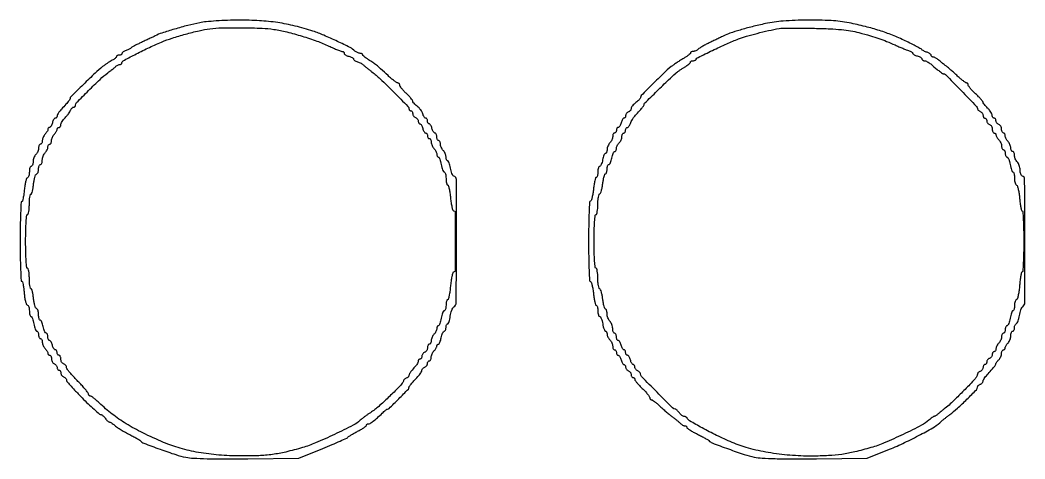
# Model space of a CAD drawing. Extents: x 8 to 208, y 14 to 271.
# Drawn here: x 8.04 to 53.94, y 17.35 to 37.39 of the extents above; entities that cross this region are included whole.
import ezdxf

# ---------------------------------------------------------------- set-up
doc = ezdxf.new("R2010")
doc.units = 0
doc.header["$MEASUREMENT"] = 0

msp = doc.modelspace()

# ---------------------------------------------------------------- linework, layer by layer
for points in [[(16.2432, 37.267405, 0.013573), (15.703588, 37.144246, 0.008758), (15.085442, 36.973799, 0.007805), (14.518562, 36.797089, 0.039358), (14.2128, 36.669088, -0.006372), (14.103263, 36.614491, -0.002041), (13.939172, 36.536121, -0.002036), (13.755759, 36.450352, -0.002275), (13.5783, 36.369225, 0.007059), (13.413188, 36.291824, 0.009696), (13.267131, 36.217288, 0.006803), (13.147711, 36.151293, 0.105697), (13.113, 36.120286, -0.096865), (13.084773, 36.09417, -0.021628), (13.02721, 36.061958, -0.021671), (12.956323, 36.029994, -0.019446), (12.88035, 36.003001, 0.035417), (12.807487, 35.974463, 0.04609), (12.745915, 35.937871, 0.053676), (12.703121, 35.899141, 0.184026), (12.69, 35.864699, -0.15811), (12.68024, 35.834606, -0.097128), (12.652723, 35.808977, -0.079016), (12.611628, 35.791672, -0.060283), (12.5631, 35.7858, 0.054008), (12.514553, 35.780541, 0.073734), (12.473477, 35.764938, 0.093425), (12.445908, 35.741879, 0.173704), (12.4362, 35.71478, -0.178675), (12.42391, 35.681486, -0.039904), (12.380285, 35.638001, -0.03662), (12.318725, 35.593039, -0.028326), (12.24585, 35.553135, 0.024552), (12.155618, 35.504608, 0.010312), (12.039025, 35.430997, 0.010174), (11.917352, 35.347018, 0.013037), (11.809066, 35.264605, 0.019842), (11.463744, 34.963992, 0.005043), (10.928287, 34.448857, 0.001162), (10.353841, 33.882317, 0.20011), (10.3212, 33.804025, -0.14469), (10.311653, 33.771727, -0.014344), (10.265285, 33.70445, -0.017136), (10.203753, 33.626209, -0.012787), (10.13085, 33.544128, 0.005672), (9.925934, 33.319923, 0.023791), (9.810933, 33.178164, 0.040004), (9.748085, 33.076576, 0.119072), (9.729, 32.997571, -0.09302), (9.722684, 32.963913, -0.096326), (9.704622, 32.9353, -0.099227), (9.677676, 32.91615, -0.105402), (9.646012, 32.9094, 0.196992), (9.610432, 32.894816, 0.05533), (9.571808, 32.847272, 0.046776), (9.536353, 32.778869, 0.034719), (9.50994, 32.6979, -0.031538), (9.484092, 32.616917, -0.043524), (9.450293, 32.548528, -0.050787), (9.414062, 32.500619, -0.208396), (9.381429, 32.4864, 0.119417), (9.352659, 32.479429, 0.100672), (9.328157, 32.459774, 0.092138), (9.311703, 32.430377, 0.081813), (9.306, 32.395757, -0.098387), (9.297348, 32.352213, -0.03396), (9.268723, 32.294464, -0.032192), (9.227663, 32.233462, -0.032161), (9.1791, 32.178214, 0.054664), (9.130516, 32.117664, 0.038656), (9.089477, 32.040664, 0.039128), (9.061432, 31.959893, 0.064082), (9.0522, 31.888157, -0.049879), (9.045956, 31.825723, -0.069864), (9.027349, 31.772927, -0.090018), (8.999898, 31.737403, -0.185417), (8.9676, 31.725, 0.196601), (8.935282, 31.711782, 0.086348), (8.907851, 31.673522, 0.06626), (8.889226, 31.616831, 0.04631), (8.883, 31.549757, -0.06043), (8.873735, 31.473377, -0.03907), (8.845723, 31.388715, -0.038951), (8.804693, 31.309028, -0.058077), (8.7561, 31.247614, 0.066186), (8.707477, 31.184079, 0.039096), (8.666477, 31.097638, 0.038434), (8.638519, 31.003228, 0.052818), (8.6292, 30.915257, -0.039287), (8.623009, 30.836584, -0.058452), (8.604349, 30.770153, -0.076865), (8.576982, 30.724913, -0.22187), (8.5446, 30.7098, 0.250638), (8.512111, 30.692422, 0.064635), (8.484851, 30.637317, 0.050076), (8.46616, 30.557571, 0.032551), (8.46, 30.46305, -0.034502), (8.453321, 30.366369, -0.044796), (8.4333, 30.279883, -0.051756), (8.404086, 30.214541, -0.18331), (8.369105, 30.186002, 0.235906), (8.331065, 30.147985, 0.019598), (8.290883, 30.0099, 0.022877), (8.255354, 29.833033, 0.015518), (8.230455, 29.629052, -0.012875), (8.206894, 29.427164, -0.020801), (8.175328, 29.257104, -0.016001), (8.1407, 29.12541, -0.331854), (8.10985, 29.1024, 0.400717), (8.080257, 29.074146, 0.001567), (8.0584, 28.568098, 0.006254), (8.042236, 27.980948, 0.003754), (8.037, 27.2835, 0.003835), (8.04235, 26.586052, 0.00639), (8.058864, 25.998902, 0.001636), (8.081206, 25.493425, 0.400386), (8.111432, 25.4646, -0.334637), (8.142484, 25.441197, -0.016975), (8.175131, 25.310707, -0.021487), (8.203864, 25.141539, -0.013267), (8.223759, 24.940708, 0.016643), (8.245564, 24.734776, 0.025639), (8.279393, 24.558911, 0.024143), (8.319451, 24.424472, 0.231819), (8.360827, 24.383758, -0.173583), (8.398939, 24.353842, -0.055292), (8.430868, 24.287928, -0.047569), (8.452697, 24.200823, -0.037639), (8.46, 24.10395, 0.028309), (8.465357, 24.009408, 0.044371), (8.481675, 23.929683, 0.055342), (8.505361, 23.873838, 0.271135), (8.533787, 23.8572, -0.277998), (8.5656, 23.838031, -0.031218), (8.601795, 23.757795, -0.030734), (8.635602, 23.648472, -0.019977), (8.661687, 23.5188, 0.022653), (8.688491, 23.389145, 0.034344), (8.724462, 23.279805, 0.037096), (8.763693, 23.20075, 0.264949), (8.7994, 23.1804, -0.192951), (8.831329, 23.167602, -0.087586), (8.858442, 23.130698, -0.067426), (8.876842, 23.075957, -0.047439), (8.883, 23.0112, 0.048028), (8.889234, 22.946446, 0.068025), (8.907851, 22.891703, 0.088204), (8.935293, 22.854815, 0.191087), (8.9676, 22.842, -0.185417), (8.999898, 22.829597, -0.090018), (9.027349, 22.794073, -0.069864), (9.045956, 22.741277, -0.049879), (9.0522, 22.678843, 0.064082), (9.061432, 22.607107, 0.039128), (9.089477, 22.526336, 0.038656), (9.130516, 22.449336, 0.054664), (9.1791, 22.388786, -0.032161), (9.227663, 22.333538, -0.032192), (9.268723, 22.272536, -0.03396), (9.297348, 22.214787, -0.098387), (9.306, 22.171243, 0.09221), (9.312436, 22.13664, 0.096076), (9.330851, 22.107226, 0.099376), (9.358322, 22.087542, 0.106313), (9.3906, 22.0806, -0.193529), (9.422912, 22.067607, -0.087393), (9.450349, 22.030118, -0.067241), (9.468969, 21.974519, -0.047258), (9.4752, 21.908745, 0.068006), (9.484675, 21.839406, 0.06271), (9.512477, 21.773068, 0.06668), (9.55357, 21.719601, 0.104363), (9.6021, 21.688194, -0.074185), (9.650612, 21.66077, -0.064359), (9.691723, 21.619184, -0.06686), (9.719533, 21.57034, -0.096313), (9.729, 21.521649, 0.070083), (9.735344, 21.476609, 0.085896), (9.753851, 21.438418, 0.100138), (9.781339, 21.412884, 0.138107), (9.8136, 21.4038, -0.151099), (9.845864, 21.393822, -0.09843), (9.873349, 21.365743, -0.081424), (9.891888, 21.323779, -0.063461), (9.8982, 21.274245, 0.088478), (9.907682, 21.221078, 0.06652), (9.935477, 21.168442, 0.065663), (9.976589, 21.124295, 0.081035), (10.0251, 21.095994, -0.052458), (10.073636, 21.071264, -0.056255), (10.114723, 21.037461, -0.063173), (10.142726, 21.000146, -0.130128), (10.152, 20.965114, 0.167915), (10.17707, 20.892569, 0.012588), (10.311982, 20.729313, 0.011758), (10.523968, 20.496829, 0.003169), (10.8711, 20.138241, 0.008485), (11.14655, 19.866661, 0.009523), (11.420839, 19.615047, 0.004317), (11.671264, 19.397774, 0.178355), (11.737422, 19.3734, -0.150502), (11.771869, 19.362791, -0.031751), (11.822136, 19.323698, -0.030589), (11.876832, 19.268974, -0.024872), (11.9286, 19.2042, 0.024955), (11.980385, 19.139426, 0.030659), (12.035133, 19.084703, 0.031847), (12.085469, 19.04562, 0.150248), (12.120014, 19.035, -0.120746), (12.156619, 19.026029, -0.023424), (12.215873, 18.99151, -0.023667), (12.282709, 18.943628, -0.019938), (12.348802, 18.88695, 0.039638), (12.441265, 18.813773, 0.009498), (12.606082, 18.707836, 0.009699), (12.80057, 18.593131, 0.009468), (13.000915, 18.4851, -0.004481), (13.192782, 18.384097, -0.006366), (13.36137, 18.290622, -0.003776), (13.501329, 18.209267, -0.088331), (13.536, 18.179449, 0.131503), (13.687128, 18.070413, 0.003866), (14.429567, 17.794549, 0.008037), (15.152196, 17.545456, 0.031511), (15.6087, 17.427493, 0.034631), (15.953427, 17.385702, 0.006759), (16.578928, 17.361992, 0.00611), (17.401161, 17.352, 0.003042), (18.4428, 17.358409), (20.7693, 17.38688), (21.865318, 17.832199, 0.003127), (22.288711, 18.00732, 0.004802), (22.652917, 18.164768, 0.001761), (22.963869, 18.304067, 0.126412), (23.007418, 18.339009, -0.089356), (23.043557, 18.372638, -0.006685), (23.158007, 18.444046, -0.009083), (23.298074, 18.525417, -0.006774), (23.45535, 18.610233, 0.011917), (23.609333, 18.695329, 0.017841), (23.739157, 18.777515, 0.01299), (23.840012, 18.850438, 0.233824), (23.8572, 18.885183, -0.127391), (23.863641, 18.910054, -0.100754), (23.881767, 18.931243, -0.089528), (23.908881, 18.945487, -0.076434), (23.940833, 18.9504, 0.140856), (24.027176, 18.975216, 0.022125), (24.174319, 19.076746, 0.020168), (24.359146, 19.228842, 0.009821), (24.583086, 19.43685, -0.010878), (24.661919, 19.509766, -0.015137), (24.735795, 19.571285, -0.011527), (24.799104, 19.618526, -0.155745), (24.826275, 19.6272, 0.19783), (24.895057, 19.655523, 0.001484), (25.336222, 20.095631, 0.001489), (25.774687, 20.538276, 0.196906), (25.803, 20.607384, -0.156645), (25.819174, 20.657743, -0.013734), (25.901226, 20.765903, -0.013748), (26.024169, 20.910698, -0.005093), (26.20485, 21.107928, 0.020461), (26.27772, 21.192551, 0.024122), (26.339285, 21.278468, 0.024019), (26.383576, 21.354848, 0.119937), (26.3952, 21.40261, -0.119892), (26.404555, 21.441064, -0.065038), (26.432477, 21.481254, -0.058966), (26.473573, 21.517003, -0.057995), (26.5221, 21.542406, 0.074185), (26.570612, 21.56983, 0.064359), (26.611723, 21.611416, 0.06686), (26.639533, 21.66026, 0.096313), (26.649, 21.708951, -0.070083), (26.655344, 21.753991, -0.085896), (26.673851, 21.792182, -0.100138), (26.701339, 21.817716, -0.138107), (26.7336, 21.8268, 0.185417), (26.765898, 21.839203, 0.090018), (26.793349, 21.874727, 0.069864), (26.811956, 21.927523, 0.049879), (26.8182, 21.989957, -0.064082), (26.827432, 22.061693, -0.039128), (26.855477, 22.142464, -0.038656), (26.896516, 22.219464, -0.054664), (26.9451, 22.280014, 0.032161), (26.993663, 22.335262, 0.032192), (27.034723, 22.396264, 0.03396), (27.063348, 22.454013, 0.098387), (27.072, 22.497557, -0.081537), (27.077683, 22.532177, -0.092014), (27.094086, 22.561574, -0.100688), (27.118509, 22.581229, -0.119805), (27.147185, 22.5882, 0.256887), (27.179719, 22.606096, 0.037322), (27.216601, 22.675179, 0.034546), (27.251172, 22.77086, 0.023055), (27.277918, 22.8843, -0.02478), (27.305076, 22.99773, -0.036741), (27.340875, 23.093421, -0.040853), (27.379491, 23.161957, -0.248969), (27.414233, 23.1804, 0.198381), (27.44509, 23.193144, 0.08573), (27.471275, 23.230103, 0.065694), (27.489059, 23.284836, 0.045771), (27.495, 23.3496, -0.041494), (27.500385, 23.414381, -0.061008), (27.516579, 23.469098, -0.08019), (27.540364, 23.506234, -0.213434), (27.568461, 23.5188, 0.287264), (27.599731, 23.538382, 0.030222), (27.634156, 23.621787, 0.030088), (27.665604, 23.735039, 0.019345), (27.688946, 23.869393, -0.026464), (27.715194, 24.008689, -0.030805), (27.755105, 24.137367, -0.032238), (27.801759, 24.239958, -0.132227), (27.848135, 24.289324, 0.258585), (27.962601, 24.493469, 0.000973), (27.970995, 27.294601, 0.000874), (27.969035, 30.107105, 0.322174), (27.854415, 30.265706, -0.173938), (27.810087, 30.300544, -0.037857), (27.764072, 30.387946, -0.035179), (27.723602, 30.502867, -0.027432), (27.695553, 30.632295, 0.020408), (27.669901, 30.759245, 0.031324), (27.636462, 30.866279, 0.032175), (27.60055, 30.944632, 0.275871), (27.568787, 30.9636, -0.218317), (27.540554, 30.976545, -0.078283), (27.516675, 31.015078, -0.059522), (27.500404, 31.071743, -0.040201), (27.495, 31.138843, 0.06043), (27.485735, 31.215223, 0.03907), (27.457723, 31.299885, 0.038951), (27.416693, 31.379572, 0.058077), (27.3681, 31.440986, -0.054664), (27.319516, 31.501536, -0.038656), (27.278477, 31.578536, -0.039128), (27.250432, 31.659307, -0.064082), (27.2412, 31.731043, 0.049879), (27.234956, 31.793477, 0.069864), (27.216349, 31.846273, 0.090018), (27.188898, 31.881797, 0.185417), (27.1566, 31.8942, -0.191087), (27.124293, 31.907015, -0.088204), (27.096851, 31.943903, -0.068025), (27.078234, 31.998646, -0.048028), (27.072, 32.0634, 0.047078), (27.065889, 32.128158, 0.067056), (27.047622, 32.182898, 0.087199), (27.020709, 32.219813, 0.194105), (26.989012, 32.2326, -0.196992), (26.953432, 32.247184, -0.05533), (26.914808, 32.294728, -0.046776), (26.879353, 32.363131, -0.034719), (26.85294, 32.4441, 0.031538), (26.827092, 32.525083, 0.043524), (26.793293, 32.593472, 0.050787), (26.757062, 32.641381, 0.208396), (26.724429, 32.6556, -0.16469), (26.695655, 32.665342, -0.095693), (26.671157, 32.692877, -0.076772), (26.654602, 32.733963, -0.057513), (26.649, 32.7825, 0.063559), (26.642807, 32.831018, 0.081496), (26.624622, 32.872123, 0.098464), (26.597661, 32.899626, 0.150892), (26.566012, 32.9094, -0.187302), (26.530694, 32.923111, -0.058996), (26.493007, 32.966753, -0.049569), (26.45888, 33.02991, -0.037628), (26.434021, 33.104644, 0.063231), (26.400454, 33.190626, 0.032907), (26.33878, 33.288068, 0.032108), (26.261225, 33.381223, 0.042078), (26.178609, 33.454894, -0.022464), (26.099582, 33.51999, -0.02821), (26.032833, 33.587406, -0.028536), (25.984742, 33.648486, -0.153671), (25.9722, 33.688331, 0.159514), (25.957618, 33.732875, 0.014688), (25.885221, 33.825755, 0.017787), (25.789514, 33.933339, 0.013013), (25.6761, 34.04602, -0.015842), (25.562708, 34.159962, -0.020742), (25.466979, 34.271376, -0.018796), (25.396058, 34.368493, -0.149388), (25.38, 34.421039, 0.09063), (25.373319, 34.457598, 0.095565), (25.354179, 34.48867, 0.099651), (25.325634, 34.509461, 0.108135), (25.292098, 34.5168, -0.150333), (25.240707, 34.532609, -0.012363), (25.125369, 34.615226, -0.015687), (24.990811, 34.723523, -0.011429), (24.847948, 34.851866, 0.002765), (24.506064, 35.169877, 0.014972), (24.314508, 35.335783, 0.023373), (24.153706, 35.45478, 0.014197), (23.953486, 35.580854, -0.017264), (23.851795, 35.645761, -0.024114), (23.765987, 35.711106, -0.022), (23.702182, 35.769723, -0.198487), (23.688, 35.80404, 0.176605), (23.678767, 35.829364, 0.092627), (23.652498, 35.850907, 0.072767), (23.613382, 35.86549, 0.052943), (23.567143, 35.8704, -0.069591), (23.512763, 35.878006, -0.037195), (23.448948, 35.901464, -0.036172), (23.386172, 35.935672, -0.046628), (23.334493, 35.97615, 0.071758), (23.112314, 36.13288, 0.007317), (22.532321, 36.417679, 0.009986), (21.915918, 36.694316, 0.020058), (21.417193, 36.883045, 0.020426), (20.602357, 37.11807, 0.02318), (19.804581, 37.274491, 0.022216), (18.967054, 37.360926, 0.01621), (18.031637, 37.38525, 0.00759), (17.517126, 37.374136, 0.007255), (16.995387, 37.347354, 0.007216), (16.535577, 37.310385, 0.025652)], [(42.0885, 37.227904, 0.007608), (41.484456, 37.086079, 0.009468), (40.927781, 36.935148, 0.009812), (40.464855, 36.790261, 0.037071), (40.185, 36.672911, -0.003617), (40.075631, 36.618188, -0.001152), (39.91201, 36.538262, -0.00115), (39.7293, 36.450051, -0.001281), (39.552673, 36.365833, 0.009079), (39.383204, 36.281761, 0.009937), (39.221986, 36.19399, 0.009447), (39.08724, 36.11371, 0.04799), (39.01788, 36.06075, -0.045687), (38.965369, 36.020272, -0.035581), (38.90189, 35.986064, -0.036607), (38.837587, 35.962595, -0.069305), (38.783057, 35.955, 0.055161), (38.736825, 35.949884, 0.074759), (38.697702, 35.934725, 0.09423), (38.671457, 35.912313, 0.17065), (38.6622, 35.885978, -0.210419), (38.646303, 35.849876, -0.018846), (38.569008, 35.784303, -0.021992), (38.466485, 35.710821, -0.015344), (38.34495, 35.636773, 0.010951), (38.205707, 35.553605, 0.00723), (38.049238, 35.452253, 0.007277), (37.899898, 35.34925, 0.013973), (37.78377, 35.261645, 0.021212), (37.430065, 34.953506, 0.006884), (36.933409, 34.469164, 0.002005), (36.416637, 33.946964, 0.196514), (36.378, 33.852454, -0.160025), (36.365567, 33.814602, -0.02603), (36.315872, 33.753992, -0.026437), (36.247484, 33.686457, -0.020537), (36.1665, 33.62027, 0.030363), (36.085553, 33.551419, 0.03444), (36.017128, 33.475938, 0.03683), (35.969046, 33.404733, 0.130814), (35.955, 33.351965, -0.102736), (35.945554, 33.306476, -0.066756), (35.917723, 33.260344, -0.063064), (35.876615, 33.220586, -0.069192), (35.8281, 33.193794, 0.074185), (35.779588, 33.16637, 0.064359), (35.738477, 33.124784, 0.06686), (35.710667, 33.07594, 0.096313), (35.7012, 33.027249, -0.062143), (35.695578, 32.982187, -0.080447), (35.679043, 32.944018, -0.097932), (35.654538, 32.918472, -0.153941), (35.625771, 32.9094, 0.208396), (35.593138, 32.895181, 0.050787), (35.556907, 32.847272, 0.043524), (35.523108, 32.778883, 0.031538), (35.49726, 32.6979, -0.034719), (35.470847, 32.616931, -0.046776), (35.435392, 32.548528, -0.05533), (35.396768, 32.500984, -0.196992), (35.361188, 32.4864, 0.150892), (35.329539, 32.476626, 0.098464), (35.302578, 32.449123, 0.081496), (35.284393, 32.408018, 0.063559), (35.2782, 32.3595, -0.064853), (35.271881, 32.310986, -0.082425), (35.253349, 32.269877, -0.098894), (35.225863, 32.242377, -0.148195), (35.1936, 32.2326, 0.185417), (35.161302, 32.220197, 0.090018), (35.133851, 32.184673, 0.069864), (35.115244, 32.131877, 0.049879), (35.109, 32.069443, -0.064082), (35.099768, 31.997707, -0.039128), (35.071723, 31.916936, -0.038656), (35.030684, 31.839936, -0.054664), (34.9821, 31.779386, 0.058077), (34.933507, 31.717972, 0.038951), (34.892477, 31.638285, 0.03907), (34.864465, 31.553623, 0.06043), (34.8552, 31.477243, -0.040987), (34.849691, 31.410146, -0.060429), (34.833114, 31.353478, -0.079456), (34.808776, 31.314988, -0.215328), (34.780015, 31.302, 0.256887), (34.747481, 31.284104, 0.037322), (34.710599, 31.215021, 0.034546), (34.676028, 31.11934, 0.023055), (34.649282, 31.0059, -0.02478), (34.622124, 30.89247, -0.036741), (34.586325, 30.796779, -0.040853), (34.547709, 30.728243, -0.248969), (34.512967, 30.7098, 0.261955), (34.481899, 30.692324, 0.059547), (34.455925, 30.635246, 0.046904), (34.438071, 30.553234, 0.030163), (34.4322, 30.456, -0.027038), (34.426937, 30.35875, -0.0426), (34.410889, 30.276754, -0.052343), (34.387633, 30.219033, -0.277617), (34.359652, 30.2022, 0.328972), (34.328606, 30.179295, 0.015623), (34.292205, 30.04688, 0.020529), (34.258309, 29.876139, 0.012735), (34.231922, 29.67345, -0.014134), (34.204699, 29.468807, -0.020998), (34.168343, 29.291737, -0.017004), (34.12853, 29.152496, -0.237725), (34.09297, 29.1165, 0.305981), (34.055363, 29.067256, 0.003168), (34.031662, 28.611923, 0.007893), (34.014523, 28.038568, 0.003525), (34.0092, 27.2835, 0.003525), (34.014523, 26.528432, 0.007893), (34.031662, 25.955077, 0.003168), (34.055363, 25.499744, 0.305981), (34.09297, 25.4505, -0.237725), (34.12853, 25.414504, -0.017004), (34.168343, 25.275263, -0.020998), (34.204699, 25.098193, -0.014134), (34.231922, 24.89355, 0.012735), (34.258309, 24.690861, 0.020529), (34.292205, 24.52012, 0.015623), (34.328606, 24.387705, 0.328972), (34.359652, 24.3648, -0.277617), (34.387633, 24.347967, -0.052343), (34.410889, 24.290246, -0.0426), (34.426937, 24.20825, -0.027038), (34.4322, 24.111, 0.031244), (34.438282, 24.013771, 0.048354), (34.456758, 23.931754, 0.061898), (34.483667, 23.874865, 0.256759), (34.5158, 23.8572, -0.264949), (34.551507, 23.83685, -0.037096), (34.590738, 23.757795, -0.034344), (34.626709, 23.648455, -0.022653), (34.653513, 23.5188, 0.019977), (34.679598, 23.389128, 0.030734), (34.713405, 23.279805, 0.031218), (34.7496, 23.199569, 0.277998), (34.781413, 23.1804, -0.174963), (34.809569, 23.170236, -0.093082), (34.833525, 23.141348, -0.073314), (34.849738, 23.098318, -0.053542), (34.8552, 23.047457, 0.075276), (34.864297, 22.987374, 0.03846), (34.892477, 22.916289, 0.037117), (34.933533, 22.845976, 0.045706), (34.9821, 22.787614, -0.054664), (35.030684, 22.727064, -0.038656), (35.071723, 22.650064, -0.039128), (35.099768, 22.569293, -0.064082), (35.109, 22.497557, 0.049879), (35.115244, 22.435123, 0.069864), (35.133851, 22.382327, 0.090018), (35.161302, 22.346803, 0.185417), (35.1936, 22.3344, -0.148195), (35.225863, 22.324623, -0.098894), (35.253349, 22.297123, -0.082425), (35.271881, 22.256014, -0.064853), (35.2782, 22.2075, 0.063559), (35.284393, 22.158982, 0.081496), (35.302578, 22.117877, 0.098464), (35.329539, 22.090374, 0.150892), (35.361188, 22.0806, -0.196992), (35.396768, 22.066016, -0.05533), (35.435392, 22.018472, -0.046776), (35.470847, 21.950069, -0.034719), (35.49726, 21.8691, 0.031538), (35.523108, 21.788117, 0.043524), (35.556907, 21.719728, 0.050787), (35.593138, 21.671819, 0.208396), (35.625771, 21.6576, -0.153941), (35.654538, 21.648528, -0.097932), (35.679043, 21.622982, -0.080447), (35.695578, 21.584813, -0.062143), (35.7012, 21.539751, 0.096313), (35.710667, 21.49106, 0.06686), (35.738477, 21.442216, 0.064359), (35.779588, 21.40063, 0.074185), (35.8281, 21.373206, -0.081035), (35.876611, 21.344905, -0.065663), (35.917723, 21.300758, -0.06652), (35.945518, 21.248122, -0.088478), (35.955, 21.194955, 0.063461), (35.961312, 21.145421, 0.081424), (35.979851, 21.103457, 0.09843), (36.007336, 21.075378, 0.151099), (36.0396, 21.0654, -0.103124), (36.071882, 21.05867, -0.098816), (36.099349, 21.039553, -0.096931), (36.117754, 21.010996, -0.095097), (36.1242, 20.977411, 0.159695), (36.140661, 20.927187, 0.014177), (36.223605, 20.820708, 0.017386), (36.332982, 20.697227, 0.012673), (36.4626, 20.56751, -0.014052), (36.592205, 20.437089, -0.018875), (36.701595, 20.311461, -0.016223), (36.783636, 20.202691, -0.154662), (36.801, 20.147899, 0.083666), (36.807287, 20.110588, 0.092943), (36.825399, 20.078899, 0.10054), (36.852379, 20.057708, 0.116876), (36.884061, 20.0502, -0.146167), (36.931172, 20.036127, -0.015388), (37.026326, 19.969433, -0.018003), (37.136664, 19.880552, -0.013509), (37.251728, 19.77525, 0.008701), (37.381066, 19.654581, 0.005591), (37.535049, 19.518938, 0.005619), (37.688786, 19.389517, 0.010494), (37.816565, 19.2888, -0.004969), (37.931732, 19.200069, -0.004851), (38.046043, 19.108364, -0.004787), (38.144859, 19.02591, -0.018109), (38.204254, 18.97155, 0.037491), (38.252064, 18.931082, 0.034302), (38.306774, 18.896864, 0.036063), (38.360009, 18.873203, 0.086752), (38.402357, 18.8658, -0.076528), (38.436987, 18.860469, -0.089577), (38.466374, 18.845012, -0.100757), (38.486019, 18.822022, -0.127244), (38.493, 18.795034, 0.242916), (38.512507, 18.757252, 0.01124), (38.635895, 18.673719, 0.01652), (38.793034, 18.57961, 0.010885), (38.97945, 18.481421, -0.004721), (39.168888, 18.384605, -0.006691), (39.335431, 18.294638, -0.00403), (39.473509, 18.216178, -0.091012), (39.5082, 18.186582, 0.132111), (39.653045, 18.082048, 0.003547), (40.396572, 17.806127, 0.007734), (41.118549, 17.556585, 0.029176), (41.5809, 17.434094, 0.035349), (41.931942, 17.388207, 0.008124), (42.529255, 17.362469, 0.006738), (43.336738, 17.351697, 0.002891), (44.415, 17.358078), (46.7415, 17.3853), (47.751824, 17.790694, 0.015218), (48.447878, 18.094892, 0.012337), (49.17537, 18.461806, 0.01103), (49.810941, 18.820543, 0.060346), (50.122847, 19.060851, -0.019242), (50.18041, 19.113257, -0.004794), (50.278566, 19.194345, -0.004892), (50.392755, 19.285014, -0.004898), (50.508656, 19.3734, 0.024131), (50.856872, 19.660778, 0.010265), (51.295814, 20.076929, 0.004098), (51.729383, 20.512304, 0.196244), (51.7752, 20.624544, -0.127503), (51.784497, 20.660409, -0.063704), (51.812477, 20.698423, -0.056963), (51.853567, 20.7327, -0.053811), (51.9021, 20.757594, 0.057995), (51.950627, 20.782997, 0.058966), (51.991723, 20.818746, 0.065038), (52.019645, 20.858936, 0.119892), (52.029, 20.89739, -0.119937), (52.040624, 20.945152, -0.024019), (52.084915, 21.021532, -0.024122), (52.14648, 21.107449, -0.020461), (52.21935, 21.192072, 0.005181), (52.407034, 21.397018, 0.016012), (52.527838, 21.54071, 0.019206), (52.603828, 21.645228, 0.148641), (52.6212, 21.702372, -0.132547), (52.628658, 21.730011, -0.022523), (52.658477, 21.776313, -0.023223), (52.699514, 21.828794, -0.018835), (52.7481, 21.881186, 0.054664), (52.796684, 21.941736, 0.038656), (52.837723, 22.018736, 0.039128), (52.865768, 22.099507, 0.064082), (52.875, 22.171243, -0.049879), (52.881244, 22.233677, -0.069864), (52.899851, 22.286473, -0.090018), (52.927302, 22.321997, -0.185417), (52.9596, 22.3344, 0.106313), (52.991878, 22.341342, 0.099376), (53.019349, 22.361026, 0.096076), (53.037764, 22.39044, 0.09221), (53.0442, 22.425043, -0.098387), (53.052852, 22.468587, -0.03396), (53.081477, 22.526336, -0.032192), (53.122537, 22.587338, -0.032161), (53.1711, 22.642586, 0.066186), (53.219723, 22.706121, 0.039096), (53.260723, 22.792562, 0.038434), (53.288681, 22.886972, 0.052818), (53.298, 22.974943, -0.039287), (53.304191, 23.053616, -0.058452), (53.322851, 23.120047, -0.076865), (53.350218, 23.165287, -0.22187), (53.3826, 23.1804, 0.184457), (53.414896, 23.192734, 0.090315), (53.442349, 23.228032, 0.070178), (53.460955, 23.280502, 0.050201), (53.4672, 23.34255, -0.04993), (53.473624, 23.406716, -0.056579), (53.492637, 23.465547, -0.064839), (53.520628, 23.510681, -0.14205), (53.553795, 23.533565, 0.19315), (53.590603, 23.56478, 0.030282), (53.630635, 23.65316, 0.029927), (53.667004, 23.768717, 0.022079), (53.693777, 23.900165, -0.022089), (53.721017, 24.033891, -0.026631), (53.758703, 24.156427, -0.026862), (53.800629, 24.254136, -0.134365), (53.839832, 24.298282, 0.253309), (53.941621, 24.485888, 0.000783), (53.939859, 27.298879, 0.000695), (53.929743, 30.123527, 0.321478), (53.82675, 30.265661, -0.163633), (53.786161, 30.296264, -0.058666), (53.752064, 30.361256, -0.050425), (53.728805, 30.446896, -0.041132), (53.721, 30.541607, 0.045969), (53.711651, 30.643079, 0.03718), (53.683723, 30.748883, 0.0385), (53.642767, 30.843282, 0.074909), (53.5941, 30.909214, -0.058077), (53.545507, 30.970628, -0.038951), (53.504477, 31.050315, -0.03907), (53.476465, 31.134977, -0.06043), (53.4672, 31.211357, 0.04631), (53.460974, 31.278431, 0.06626), (53.442349, 31.335122, 0.086348), (53.414918, 31.373382, 0.196601), (53.3826, 31.3866, -0.185417), (53.350302, 31.399003, -0.090018), (53.322851, 31.434527, -0.069864), (53.304244, 31.487323, -0.049879), (53.298, 31.549757, 0.064082), (53.288768, 31.621493, 0.039128), (53.260723, 31.702264, 0.038656), (53.219684, 31.779264, 0.054664), (53.1711, 31.839814, -0.045706), (53.122533, 31.898176, -0.037117), (53.081477, 31.968489, -0.03846), (53.053297, 32.039574, -0.075276), (53.0442, 32.099657, 0.061768), (53.037896, 32.150491, 0.080164), (53.019349, 32.193548, 0.09778), (52.991865, 32.222368, 0.154765), (52.9596, 32.2326, -0.193529), (52.927288, 32.245593, -0.087393), (52.899851, 32.283082, -0.067241), (52.881231, 32.338681, -0.047258), (52.875, 32.404455, 0.068006), (52.865525, 32.473794, 0.06271), (52.837723, 32.540132, 0.06668), (52.79663, 32.593599, 0.104363), (52.7481, 32.625006, -0.074185), (52.699588, 32.65243, -0.064359), (52.658477, 32.694016, -0.06686), (52.630667, 32.74286, -0.096313), (52.6212, 32.791551, 0.070083), (52.614856, 32.836591, 0.085896), (52.596349, 32.874782, 0.100138), (52.568861, 32.900316, 0.138107), (52.5366, 32.9094, -0.143944), (52.504338, 32.918884, -0.099491), (52.476851, 32.945547, -0.083889), (52.458329, 32.985416, -0.066978), (52.452, 33.032455, 0.111254), (52.438183, 33.093782, 0.030148), (52.389872, 33.18149, 0.028952), (52.32145, 33.277001, 0.026475), (52.2405, 33.367009, -0.012989), (52.159493, 33.452338, -0.017573), (52.091128, 33.533784, -0.014645), (52.039534, 33.603974, -0.152308), (52.029, 33.637754, 0.175291), (52.01603, 33.673612, 0.007984), (51.929595, 33.774157, 0.012516), (51.820259, 33.891268, 0.008564), (51.6906, 34.01891, -0.012673), (51.560982, 34.148627, -0.017386), (51.451605, 34.272108, -0.014177), (51.368661, 34.378587, -0.159695), (51.3522, 34.428811, 0.079021), (51.346855, 34.462422, 0.090835), (51.331394, 34.490953, 0.100775), (51.308384, 34.510028, 0.12344), (51.28137, 34.5168, -0.154922), (51.238698, 34.530347, -0.0096), (51.130375, 34.609992, -0.013491), (51.003641, 34.712515, -0.009549), (50.866807, 34.83405, 0.004822), (50.718933, 34.967914, 0.003982), (50.558817, 35.10781, 0.004021), (50.40985, 35.233818, 0.010735), (50.301018, 35.3205, -0.003756), (50.207298, 35.393032, -0.003182), (50.109312, 35.471062, -0.003208), (50.020924, 35.543314, -0.008976), (49.960224, 35.59545, 0.033709), (49.908101, 35.635921, 0.031293), (49.849739, 35.670136, 0.032771), (49.793915, 35.693881, 0.084362), (49.750843, 35.7012, -0.08575), (49.71623, 35.70718, -0.093793), (49.686826, 35.724377, -0.100334), (49.667161, 35.750002, -0.114131), (49.6602, 35.780099, 0.184026), (49.647079, 35.814541, 0.053676), (49.604285, 35.853271, 0.04609), (49.542713, 35.889863, 0.035417), (49.46985, 35.918401, -0.020049), (49.393877, 35.945497, -0.022263), (49.32299, 35.977768, -0.022316), (49.265486, 36.010414, -0.097821), (49.2372, 36.037084, 0.113282), (49.198843, 36.071094, 0.002954), (48.99609, 36.180259, 0.006091), (48.754419, 36.304793, 0.004108), (48.4758, 36.441248, 0.017033), (47.891763, 36.69727, 0.017653), (47.298506, 36.909647, 0.01636), (46.652393, 37.092471, 0.011163), (45.907601, 37.259576, 0.036305), (45.095058, 37.362341, 0.015381), (43.996136, 37.387035, 0.015378), (42.898061, 37.344136, 0.036415)], [(19.6272, 36.966206, -0.021286), (20.22443, 36.845119, -0.013029), (20.917491, 36.654309, -0.013053), (21.595257, 36.429086, -0.022535), (22.144276, 36.20213, 0.005672), (22.353051, 36.107464, 0.007836), (22.54265, 36.027595, 0.005243), (22.702686, 35.965056, 0.09076), (22.757626, 35.955, -0.097359), (22.789828, 35.94867, -0.097534), (22.817215, 35.930622, -0.09833), (22.835554, 35.903681, -0.100744), (22.842, 35.872012, 0.196992), (22.856584, 35.836432, 0.05533), (22.904128, 35.797808, 0.046776), (22.972531, 35.762353, 0.034719), (23.0535, 35.73594, -0.029141), (23.134494, 35.710515, -0.040934), (23.202872, 35.677968, -0.046989), (23.251116, 35.643527, -0.217563), (23.265, 35.61313, 0.195011), (23.277504, 35.582289, 0.048902), (23.319756, 35.546506, 0.042591), (23.380038, 35.512003, 0.031854), (23.451404, 35.48424, -0.026686), (23.52983, 35.454658, -0.02102), (23.61134, 35.414671, -0.021473), (23.68407, 35.37097, -0.048149), (23.734107, 35.330489, 0.019282), (23.788803, 35.280758, 0.004469), (23.88469, 35.201557, 0.004607), (23.996822, 35.112311, 0.004494), (24.111501, 35.0244, -0.028905), (24.492821, 34.701365, -0.006376), (25.106458, 34.102296, -0.001963), (25.755019, 33.447655, -0.196681), (25.803, 33.330398, 0.101513), (25.809466, 33.298878, 0.098494), (25.827851, 33.272063, 0.097343), (25.85531, 33.254098, 0.096618), (25.8876, 33.2478, -0.151099), (25.919864, 33.237822, -0.09843), (25.947349, 33.209743, -0.081424), (25.965888, 33.167779, -0.063461), (25.9722, 33.118245, 0.088478), (25.981682, 33.065078, 0.06652), (26.009477, 33.012442, 0.065663), (26.050589, 32.968295, 0.081035), (26.0991, 32.939994, -0.074185), (26.147612, 32.91257, -0.064359), (26.188723, 32.870984, -0.06686), (26.216533, 32.82214, -0.096313), (26.226, 32.773449, 0.062143), (26.231622, 32.728387, 0.080447), (26.248157, 32.690218, 0.097932), (26.272662, 32.664672, 0.153941), (26.301429, 32.6556, -0.208396), (26.334062, 32.641381, -0.050787), (26.370293, 32.593472, -0.043524), (26.404092, 32.525083, -0.031538), (26.42994, 32.4441, 0.034719), (26.456353, 32.363131, 0.046776), (26.491808, 32.294728, 0.05533), (26.530432, 32.247184, 0.196992), (26.566012, 32.2326, -0.150892), (26.597661, 32.222826, -0.098464), (26.624622, 32.195323, -0.081496), (26.642807, 32.154218, -0.063559), (26.649, 32.1057, 0.064853), (26.655319, 32.057186, 0.082425), (26.673851, 32.016077, 0.098894), (26.701337, 31.988577, 0.148195), (26.7336, 31.9788, -0.185417), (26.765898, 31.966397, -0.090018), (26.793349, 31.930873, -0.069864), (26.811956, 31.878077, -0.049879), (26.8182, 31.815643, 0.064082), (26.827432, 31.743907, 0.039128), (26.855477, 31.663136, 0.038656), (26.896516, 31.586136, 0.054664), (26.9451, 31.525586, -0.045706), (26.993667, 31.467224, -0.037117), (27.034723, 31.396911, -0.03846), (27.062903, 31.325826, -0.075276), (27.072, 31.265743, 0.053542), (27.077462, 31.214882, 0.073314), (27.093675, 31.171852, 0.093082), (27.117631, 31.142964, 0.174963), (27.145787, 31.1328, -0.277998), (27.1776, 31.113631, -0.031218), (27.213795, 31.033395, -0.030734), (27.247602, 30.924072, -0.019977), (27.273687, 30.7944, 0.022653), (27.300491, 30.664745, 0.034344), (27.336462, 30.555405, 0.037096), (27.375693, 30.47635, 0.264949), (27.4114, 30.456, -0.279365), (27.443654, 30.436453, -0.051531), (27.470442, 30.369021, -0.042124), (27.488937, 30.27336, -0.026701), (27.495, 30.1599, 0.023483), (27.500332, 30.046423, 0.0375), (27.51664, 29.950779, 0.043527), (27.540146, 29.882344, 0.296495), (27.568669, 29.8638, -0.33657), (27.600213, 29.839854, -0.013202), (27.637839, 29.689841, -0.018728), (27.67301, 29.498622, -0.011557), (27.700691, 29.2716, 0.012471), (27.728793, 29.044584, 0.020145), (27.76525, 28.853359, 0.015095), (27.804618, 28.704689, 0.331874), (27.838523, 28.6794, -0.412532), (27.914956, 28.603405, -0.001686), (27.918073, 27.290325, -0.001775), (27.912111, 25.979523, -0.318263), (27.835722, 25.8735, 0.248459), (27.800782, 25.83626, 0.013264), (27.760937, 25.673412, 0.018246), (27.72439, 25.469034, 0.012042), (27.696674, 25.23195, -0.010986), (27.669688, 24.996814, -0.017854), (27.635297, 24.798772, -0.012081), (27.598408, 24.642498, -0.341082), (27.567451, 24.6186, 0.277807), (27.539507, 24.601775, 0.052255), (27.516283, 24.544046, 0.042548), (27.500256, 24.46205, 0.027002), (27.495, 24.3648, -0.031244), (27.488918, 24.267571, -0.048354), (27.470442, 24.185554, -0.061898), (27.443533, 24.128665, -0.256759), (27.4114, 24.111, 0.264949), (27.375693, 24.09065, 0.037096), (27.336462, 24.011595, 0.034344), (27.300491, 23.902255, 0.022653), (27.273687, 23.7726, -0.019977), (27.247602, 23.642928, -0.030734), (27.213795, 23.533605, -0.031218), (27.1776, 23.453369, -0.277998), (27.145787, 23.4342, 0.174963), (27.117631, 23.424036, 0.093082), (27.093675, 23.395148, 0.073314), (27.077462, 23.352118, 0.053542), (27.072, 23.301257, -0.075276), (27.062903, 23.241174, -0.03846), (27.034723, 23.170089, -0.037117), (26.993667, 23.099776, -0.045706), (26.9451, 23.041414, 0.054664), (26.896516, 22.980864, 0.038656), (26.855477, 22.903864, 0.039128), (26.827432, 22.823093, 0.064082), (26.8182, 22.751357, -0.049879), (26.811956, 22.688923, -0.069864), (26.793349, 22.636127, -0.090018), (26.765898, 22.600603, -0.185417), (26.7336, 22.5882, 0.182536), (26.701307, 22.576004, 0.0909), (26.673851, 22.541156, 0.070807), (26.655249, 22.489331, 0.050854), (26.649, 22.428051, -0.07271), (26.639518, 22.363189, -0.064008), (26.611723, 22.300642, -0.066864), (26.570621, 22.249767, -0.098143), (26.5221, 22.219206, 0.081035), (26.473589, 22.190905, 0.065663), (26.432477, 22.146758, 0.06652), (26.404682, 22.094122, 0.088478), (26.3952, 22.040955, -0.063461), (26.388888, 21.991421, -0.081424), (26.370349, 21.949457, -0.09843), (26.342864, 21.921378, -0.151099), (26.3106, 21.9114, 0.103343), (26.278318, 21.904656, 0.098858), (26.250851, 21.8855, 0.096874), (26.232445, 21.856884, 0.094894), (26.226, 21.823229, -0.109022), (26.210638, 21.753615, -0.042724), (26.16152, 21.667781, -0.025315), (26.070682, 21.549713, -0.006159), (25.90875, 21.364607, 0.030811), (25.868279, 21.313464, 0.030119), (25.834064, 21.257358, 0.031554), (25.810202, 21.204535, 0.09055), (25.803, 21.165094, -0.13086), (25.793732, 21.13029, -0.063019), (25.765723, 21.093166, -0.056057), (25.724636, 21.059491, -0.052089), (25.6761, 21.034806, 0.056922), (25.627571, 21.009534, 0.058478), (25.586477, 20.974164, 0.064738), (25.558542, 20.934534, 0.121774), (25.5492, 20.896746, -0.176808), (25.529384, 20.84246, -0.007592), (25.39388, 20.686452, -0.012185), (25.223047, 20.504807, -0.0083), (25.02045, 20.306343, -0.001638), (24.586108, 19.897457, -0.011353), (24.368157, 19.702708, -0.020005), (24.195721, 19.567067, -0.012689), (23.984876, 19.422465, 0.01044), (23.877606, 19.349604, 0.007755), (23.762125, 19.264867, 0.007845), (23.655616, 19.181479, 0.017526), (23.577965, 19.114061, -0.070334), (23.254641, 18.888282, -0.006982), (22.403008, 18.471433, -0.009245), (21.531201, 18.079244, -0.030571), (20.9385, 17.867498, -0.012069), (20.174528, 17.666011, -0.024861), (19.56694, 17.552926, -0.024063), (18.938703, 17.498647, -0.010596), (18.1044, 17.484565, -0.019257), (17.11457, 17.526979, -0.023303), (16.192628, 17.645571, -0.025024), (15.348748, 17.838328, -0.031608), (14.5935, 18.103616, -0.013765), (13.644181, 18.537291, -0.023572), (12.881539, 18.957079, -0.027007), (12.240074, 19.400004, -0.028498), (11.662086, 19.90215, 0.012048), (11.531171, 20.023666, 0.016471), (11.407219, 20.126208, 0.013261), (11.300732, 20.204125, 0.152457), (11.2518, 20.2194, -0.097689), (11.219512, 20.225769, -0.097617), (11.192051, 20.243923, -0.098256), (11.173663, 20.271025, -0.100404), (11.1672, 20.302884, 0.160968), (11.150548, 20.353269, 0.00914), (11.049157, 20.484812, 0.013236), (10.919302, 20.638536, 0.00927), (10.76535, 20.80498, -0.003046), (10.433493, 21.154922, -0.017701), (10.266324, 21.346529, -0.032445), (10.176877, 21.472587, -0.138948), (10.152, 21.560378, 0.133995), (10.142762, 21.594231, 0.06233), (10.114723, 21.630561, 0.055202), (10.073639, 21.663696, 0.050543), (10.0251, 21.688194, -0.104363), (9.97657, 21.719601, -0.06668), (9.935477, 21.773068, -0.06271), (9.907675, 21.839406, -0.068006), (9.8982, 21.908745, 0.047258), (9.891969, 21.974519, 0.067241), (9.873349, 22.030118, 0.087393), (9.845912, 22.067607, 0.193529), (9.8136, 22.0806, -0.148195), (9.781337, 22.090377, -0.098894), (9.753851, 22.117877, -0.082425), (9.735319, 22.158986, -0.064853), (9.729, 22.2075, 0.063559), (9.722807, 22.256018, 0.081496), (9.704622, 22.297123, 0.098464), (9.677661, 22.324626, 0.150892), (9.646012, 22.3344, -0.196992), (9.610432, 22.348984, -0.05533), (9.571808, 22.396528, -0.046776), (9.536353, 22.464931, -0.034719), (9.50994, 22.5459, 0.031538), (9.484092, 22.626883, 0.043524), (9.450293, 22.695272, 0.050787), (9.414062, 22.743181, 0.208396), (9.381429, 22.7574, -0.209225), (9.352589, 22.770021, -0.081793), (9.328157, 22.807103, -0.062301), (9.311535, 22.861824, -0.042643), (9.306, 22.9266, 0.045771), (9.300059, 22.991364, 0.065694), (9.282275, 23.046098, 0.08573), (9.25609, 23.083056, 0.198381), (9.225233, 23.0958, -0.248969), (9.190491, 23.114243, -0.040853), (9.151875, 23.182779, -0.036741), (9.116076, 23.27847, -0.02478), (9.088918, 23.3919, 0.023055), (9.062172, 23.50534, 0.034546), (9.027601, 23.601021, 0.037322), (8.990719, 23.670104, 0.256887), (8.958185, 23.688, -0.268395), (8.929234, 23.704747, -0.056603), (8.905086, 23.760483, -0.045124), (8.888461, 23.84021, -0.028856), (8.883, 23.93475, 0.036184), (8.875987, 24.031534, 0.046307), (8.854997, 24.118352, 0.053713), (8.824328, 24.183991, 0.178003), (8.78767, 24.213277, -0.218178), (8.748135, 24.250209, -0.026558), (8.707908, 24.365137, -0.027572), (8.673167, 24.514549, -0.019386), (8.650006, 24.685627, 0.015596), (8.628447, 24.854499, 0.024915), (8.598419, 24.996782, 0.022054), (8.564913, 25.104369, 0.316138), (8.533836, 25.1262, -0.344637), (8.504834, 25.148885, -0.02147), (8.481689, 25.262882, -0.024435), (8.465322, 25.413122, -0.014915), (8.46, 25.5915, 0.017105), (8.453896, 25.769866, 0.027868), (8.435149, 25.920118, 0.026982), (8.408481, 26.032091, 0.332234), (8.3754, 26.0568, -0.386182), (8.337765, 26.090963, -0.006948), (8.313409, 26.384625, -0.012022), (8.296134, 26.769839, -0.005192), (8.2908, 27.2835, -0.005192), (8.296134, 27.797161, -0.012022), (8.313409, 28.182375, -0.006948), (8.337765, 28.476037, -0.386182), (8.3754, 28.5102, 0.332234), (8.408481, 28.534909, 0.026982), (8.435149, 28.646882, 0.027868), (8.453896, 28.797134, 0.017105), (8.46, 28.9755, -0.014915), (8.465322, 29.153878, -0.024435), (8.481689, 29.304118, -0.02147), (8.504834, 29.418115, -0.344637), (8.533836, 29.4408, 0.316138), (8.564913, 29.462631, 0.022054), (8.598419, 29.570218, 0.024915), (8.628447, 29.712501, 0.015596), (8.650006, 29.881373, -0.019386), (8.673167, 30.052451, -0.027572), (8.707908, 30.201863, -0.026558), (8.748135, 30.316791, -0.218178), (8.78767, 30.353723, 0.156974), (8.824233, 30.380559, 0.060741), (8.854997, 30.436223, 0.052325), (8.875954, 30.509375, 0.043642), (8.883, 30.58995, -0.039486), (8.889192, 30.668236, -0.058687), (8.907851, 30.734343, -0.077179), (8.935221, 30.779347, -0.221088), (8.9676, 30.7944, 0.22187), (8.999982, 30.809513, 0.076865), (9.027349, 30.854753, 0.058452), (9.046009, 30.921184, 0.039287), (9.0522, 30.999857, -0.052818), (9.061519, 31.087828, -0.038434), (9.089477, 31.182238, -0.039096), (9.130477, 31.268679, -0.066186), (9.1791, 31.332214, 0.045706), (9.227667, 31.390576, 0.037117), (9.268723, 31.460889, 0.03846), (9.296903, 31.531974, 0.075276), (9.306, 31.592057, -0.061768), (9.312304, 31.642891, -0.080164), (9.330851, 31.685948, -0.09778), (9.358335, 31.714768, -0.154765), (9.3906, 31.725, 0.185417), (9.422898, 31.737403, 0.090018), (9.450349, 31.772927, 0.069864), (9.468956, 31.825723, 0.049879), (9.4752, 31.888157, -0.064082), (9.484432, 31.959893, -0.039128), (9.512477, 32.040664, -0.038656), (9.553516, 32.117664, -0.054664), (9.6021, 32.178214, 0.032161), (9.650663, 32.233462, 0.032192), (9.691723, 32.294464, 0.03396), (9.720348, 32.352213, 0.098387), (9.729, 32.395757, -0.09221), (9.735436, 32.43036, -0.096076), (9.753851, 32.459774, -0.099376), (9.781322, 32.479458, -0.106313), (9.8136, 32.4864, 0.143944), (9.845862, 32.495884, 0.099491), (9.873349, 32.522547, 0.083889), (9.891871, 32.562416, 0.066978), (9.8982, 32.609455, -0.105973), (9.911146, 32.669848, -0.031802), (9.95531, 32.753472, -0.030308), (10.018211, 32.843454, -0.028688), (10.092618, 32.926927, 0.020399), (10.17121, 33.012208, 0.017689), (10.24659, 33.107659, 0.018052), (10.308693, 33.19903, 0.048652), (10.343763, 33.269173, -0.047897), (10.37193, 33.325722, -0.053644), (10.409457, 33.373576, -0.060976), (10.4502, 33.406306, -0.13964), (10.487745, 33.417, 0.104287), (10.521038, 33.424021, 0.099032), (10.549369, 33.443951, 0.096625), (10.568355, 33.473726, 0.094026), (10.575, 33.508747, -0.196151), (10.620723, 33.620814, -0.002541), (11.165184, 34.171351, -0.007615), (11.689898, 34.680797, -0.027268), (12.046977, 34.9821, 0.003967), (12.141542, 35.054632, 0.003372), (12.24024, 35.132662, 0.0034), (12.32914, 35.204922, 0.009572), (12.389976, 35.25705, -0.033709), (12.442099, 35.297521, -0.031293), (12.500461, 35.331736, -0.032771), (12.556285, 35.355481, -0.084362), (12.599357, 35.3628, 0.082801), (12.633975, 35.368572, 0.092573), (12.663374, 35.385213, 0.100608), (12.683032, 35.409997, 0.118051), (12.69, 35.439099, -0.274579), (12.741358, 35.52557, -0.004255), (13.271687, 35.808706, -0.010838), (13.870172, 36.105378, -0.009749), (14.502287, 36.386931, -0.021829), (14.977138, 36.563438, -0.010872), (15.592042, 36.747261, -0.01087), (16.213465, 36.903957, -0.022148), (16.7085, 36.994539, -0.029977), (17.246096, 37.035883, -0.006632), (18.170291, 37.03917, -0.00661), (19.093968, 37.017989, -0.03034)], [(46.3608, 36.816166, -0.005247), (46.885899, 36.670594, -0.012256), (47.274781, 36.547975, -0.014112), (47.622562, 36.417793, -0.009624), (48.0105, 36.251187, 0.004877), (48.186409, 36.173655, 0.004765), (48.365159, 36.098953, 0.0047), (48.52332, 36.036345, 0.01782), (48.62385, 36.001699, -0.031426), (48.69673, 35.974343, -0.04239), (48.758285, 35.940183, -0.048712), (48.801469, 35.904634, -0.198739), (48.8142, 35.87387, 0.217563), (48.828084, 35.843473, 0.046989), (48.876328, 35.809032, 0.040934), (48.944706, 35.776485, 0.029141), (49.0257, 35.75106, -0.034719), (49.106669, 35.724647, -0.046776), (49.175072, 35.689192, -0.05533), (49.222616, 35.650568, -0.196992), (49.2372, 35.614988, 0.136204), (49.245984, 35.583341, 0.100304), (49.270674, 35.556378, 0.086548), (49.307606, 35.538228, 0.071146), (49.351155, 35.532, -0.088987), (49.406867, 35.522006, -0.02962), (49.483049, 35.48851, -0.028404), (49.564752, 35.440611, -0.028774), (49.640131, 35.38395, 0.001441), (49.930761, 35.139539, 0.00954), (50.078569, 35.020679, 0.014074), (50.170906, 34.953348, 0.151621), (50.214557, 34.9398, -0.200367), (50.312256, 34.899011, -0.001142), (51.025369, 34.174569, -0.001165), (51.734477, 33.447517, -0.195063), (51.7752, 33.347104, 0.131347), (51.784463, 33.31245, 0.062915), (51.812477, 33.275451, 0.055925), (51.853563, 33.241862, 0.051845), (51.9021, 33.217206, -0.081035), (51.950611, 33.188905, -0.065663), (51.991723, 33.144758, -0.06652), (52.019518, 33.092122, -0.088478), (52.029, 33.038955, 0.063461), (52.035312, 32.989421, 0.081424), (52.053851, 32.947457, 0.09843), (52.081336, 32.919378, 0.151099), (52.1136, 32.9094, -0.138107), (52.145861, 32.900316, -0.100138), (52.173349, 32.874782, -0.085896), (52.191856, 32.836591, -0.070083), (52.1982, 32.791551, 0.096313), (52.207667, 32.74286, 0.06686), (52.235477, 32.694016, 0.064359), (52.276588, 32.65243, 0.074185), (52.3251, 32.625006, -0.104363), (52.37363, 32.593599, -0.06668), (52.414723, 32.540132, -0.06271), (52.442525, 32.473794, -0.068006), (52.452, 32.404455, 0.047258), (52.458231, 32.338681, 0.067241), (52.476851, 32.283082, 0.087393), (52.504288, 32.245593, 0.193529), (52.5366, 32.2326, -0.106313), (52.568878, 32.225658, -0.099376), (52.596349, 32.205974, -0.096076), (52.614764, 32.17656, -0.09221), (52.6212, 32.141957, 0.098387), (52.629852, 32.098413, 0.03396), (52.658477, 32.040664, 0.032192), (52.699537, 31.979662, 0.032161), (52.7481, 31.924414, -0.054664), (52.796684, 31.863864, -0.038656), (52.837723, 31.786864, -0.039128), (52.865768, 31.706093, -0.064082), (52.875, 31.634357, 0.049879), (52.881244, 31.571923, 0.069864), (52.899851, 31.519127, 0.090018), (52.927302, 31.483603, 0.185417), (52.9596, 31.4712, -0.191087), (52.991907, 31.458385, -0.088204), (53.019349, 31.421498, -0.068025), (53.037966, 31.366754, -0.048028), (53.0442, 31.302, 0.047439), (53.050358, 31.237243, 0.067426), (53.068758, 31.182503, 0.087586), (53.095871, 31.145598, 0.192951), (53.1278, 31.1328, -0.264949), (53.163507, 31.11245, -0.037096), (53.202738, 31.033395, -0.034344), (53.238709, 30.924055, -0.022653), (53.265513, 30.7944, 0.019977), (53.291598, 30.664728, 0.030734), (53.325405, 30.555405, 0.031218), (53.3616, 30.475169, 0.277998), (53.393413, 30.456, -0.29313), (53.42196, 30.43769, -0.045103), (53.445525, 30.371092, -0.038405), (53.461857, 30.277722, -0.024103), (53.4672, 30.16695, 0.030093), (53.474004, 30.05401, 0.040549), (53.494479, 29.953715, 0.045916), (53.524234, 29.877948, 0.198308), (53.560065, 29.846945, -0.241764), (53.598761, 29.807406, -0.018274), (53.639052, 29.658146, -0.021982), (53.674329, 29.467689, -0.014775), (53.698548, 29.247695, 0.011979), (53.7213, 29.029835, 0.01945), (53.752214, 28.846337, 0.014153), (53.786394, 28.70301, 0.339284), (53.817183, 28.6794, -0.395913), (53.846716, 28.651668, -0.002656), (53.868751, 28.269354, -0.008162), (53.884951, 27.818745, -0.004903), (53.8902, 27.2835, -0.004917), (53.884936, 26.748255, -0.008186), (53.868688, 26.297646, -0.002672), (53.846586, 25.915406, -0.39585), (53.816967, 25.8876, 0.345624), (53.786203, 25.863449, 0.012602), (53.752426, 25.70841, 0.018267), (53.722099, 25.51145, 0.011206), (53.700089, 25.277591, -0.01398), (53.676474, 25.040767, -0.021235), (53.641521, 24.836913, -0.01729), (53.601247, 24.677088, -0.246736), (53.561822, 24.636041, 0.178836), (53.525431, 24.606872, 0.05341), (53.494995, 24.541282, 0.04607), (53.47416, 24.454517, 0.035915), (53.4672, 24.35775, -0.028309), (53.461843, 24.263208, -0.044371), (53.445525, 24.183483, -0.055342), (53.421839, 24.127638, -0.271135), (53.393413, 24.111, 0.277998), (53.3616, 24.091831, 0.031218), (53.325405, 24.011595, 0.030734), (53.291598, 23.902272, 0.019977), (53.265513, 23.7726, -0.022653), (53.238709, 23.642945, -0.034344), (53.202738, 23.533605, -0.037096), (53.163507, 23.45455, -0.264949), (53.1278, 23.4342, 0.192951), (53.095871, 23.421402, 0.087586), (53.068758, 23.384498, 0.067426), (53.050358, 23.329757, 0.047439), (53.0442, 23.265, -0.048028), (53.037966, 23.200246, -0.068025), (53.019349, 23.145503, -0.088204), (52.991907, 23.108615, -0.191087), (52.9596, 23.0958, 0.185417), (52.927302, 23.083397, 0.090018), (52.899851, 23.047873, 0.069864), (52.881244, 22.995077, 0.049879), (52.875, 22.932643, -0.064082), (52.865768, 22.860907, -0.039128), (52.837723, 22.780136, -0.038656), (52.796684, 22.703136, -0.054664), (52.7481, 22.642586, 0.045706), (52.699533, 22.584224, 0.037117), (52.658477, 22.513911, 0.03846), (52.630297, 22.442826, 0.075276), (52.6212, 22.382743, -0.061768), (52.614896, 22.331909, -0.080164), (52.596349, 22.288852, -0.09778), (52.568865, 22.260032, -0.154765), (52.5366, 22.2498, 0.151099), (52.504336, 22.239822, 0.09843), (52.476851, 22.211743, 0.081424), (52.458312, 22.169779, 0.063461), (52.452, 22.120245, -0.088478), (52.442518, 22.067078, -0.06652), (52.414723, 22.014442, -0.065663), (52.373611, 21.970295, -0.081035), (52.3251, 21.941994, 0.074185), (52.276588, 21.91457, 0.064359), (52.235477, 21.872984, 0.06686), (52.207667, 21.82414, 0.096313), (52.1982, 21.775449, -0.070083), (52.191856, 21.730409, -0.085896), (52.173349, 21.692218, -0.100138), (52.145861, 21.666684, -0.138107), (52.1136, 21.6576, 0.151099), (52.081336, 21.647622, 0.09843), (52.053851, 21.619543, 0.081424), (52.035312, 21.577579, 0.063461), (52.029, 21.528045, -0.088478), (52.019518, 21.474878, -0.06652), (51.991723, 21.422242, -0.065663), (51.950611, 21.378095, -0.081035), (51.9021, 21.349794, 0.050543), (51.853561, 21.325296, 0.055202), (51.812477, 21.292161, 0.06233), (51.784438, 21.255831, 0.133995), (51.7752, 21.221978, -0.089626), (51.768133, 21.182869, -0.028232), (51.744136, 21.128255, -0.027181), (51.709923, 21.069161, -0.027048), (51.66945, 21.014025, -0.021979), (51.432679, 20.750125, -0.004396), (50.985985, 20.302186, -0.003916), (50.531874, 19.861702, -0.029885), (50.304877, 19.6695, 0.004122), (50.209678, 19.596968, 0.003513), (50.110445, 19.518938, 0.003541), (50.021162, 19.446671, 0.010017), (49.960224, 19.39455, -0.019872), (49.91096, 19.354067, -0.023323), (49.861125, 19.319864, -0.02312), (49.816959, 19.295239, -0.116115), (49.789605, 19.2888, 0.141974), (49.760109, 19.280252, 0.015259), (49.700569, 19.239985, 0.01779), (49.631455, 19.186265, 0.013429), (49.559355, 19.122623, -0.069135), (49.222574, 18.88625, -0.007815), (48.384517, 18.472816, -0.010019), (47.519098, 18.083614, -0.030326), (46.9107, 17.867062, -0.011879), (46.174569, 17.673155, -0.022832), (45.575235, 17.55904, -0.022785), (44.967189, 17.499916, -0.011778), (44.2035, 17.47867, -0.021675), (43.205638, 17.517691, -0.021782), (42.216561, 17.642965, -0.023003), (41.310279, 17.84139, -0.037239), (40.5657, 18.101416, -0.010314), (39.857715, 18.427019, -0.011703), (39.193365, 18.76875, -0.006689), (38.625362, 19.087866, -0.162921), (38.5071, 19.222014, 0.110845), (38.488842, 19.247571, 0.06337), (38.457464, 19.269182, 0.058525), (38.418514, 19.283826, 0.060752), (38.377726, 19.2888, -0.121181), (38.330418, 19.300437, -0.041632), (38.270449, 19.338503, -0.038462), (38.208735, 19.393254, -0.035941), (38.1546, 19.458, 0.023837), (38.103049, 19.522778, 0.029699), (38.049, 19.577498, 0.030521), (37.999589, 19.616737, 0.153728), (37.966361, 19.6272, -0.198974), (37.84851, 19.676032, -0.001665), (37.134969, 20.39468, -0.001687), (36.426765, 21.11758, -0.19537), (36.378, 21.237618, 0.124543), (36.368679, 21.274458, 0.06426), (36.340723, 21.31329, 0.057751), (36.299631, 21.348121, 0.05539), (36.2511, 21.373206, -0.074185), (36.202588, 21.40063, -0.064359), (36.161477, 21.442216, -0.06686), (36.133667, 21.49106, -0.096313), (36.1242, 21.539751, 0.062143), (36.118578, 21.584813, 0.080447), (36.102043, 21.622982, 0.097932), (36.077538, 21.648528, 0.153941), (36.048771, 21.6576, -0.208396), (36.016138, 21.671819, -0.050787), (35.979907, 21.719728, -0.043524), (35.946108, 21.788117, -0.031538), (35.92026, 21.8691, 0.034719), (35.893847, 21.950069, 0.046776), (35.858392, 22.018472, 0.05533), (35.819768, 22.066016, 0.196992), (35.784188, 22.0806, -0.150892), (35.752539, 22.090374, -0.098464), (35.725578, 22.117877, -0.081496), (35.707393, 22.158982, -0.063559), (35.7012, 22.2075, 0.057513), (35.695598, 22.256037, 0.076772), (35.679043, 22.297123, 0.095693), (35.654545, 22.324658, 0.16469), (35.625771, 22.3344, -0.208396), (35.593138, 22.348619, -0.050787), (35.556907, 22.396528, -0.043524), (35.523108, 22.464917, -0.031538), (35.49726, 22.5459, 0.034719), (35.470847, 22.626869, 0.046776), (35.435392, 22.695272, 0.05533), (35.396768, 22.742816, 0.196992), (35.361188, 22.7574, -0.194105), (35.329491, 22.770187, -0.087199), (35.302578, 22.807103, -0.067056), (35.284311, 22.861842, -0.047078), (35.2782, 22.9266, 0.048028), (35.271966, 22.991354, 0.068025), (35.253349, 23.046098, 0.088204), (35.225907, 23.082985, 0.191087), (35.1936, 23.0958, -0.22187), (35.161218, 23.110913, -0.076865), (35.133851, 23.156153, -0.058452), (35.115191, 23.222584, -0.039287), (35.109, 23.301257, 0.052818), (35.099681, 23.389228, 0.038434), (35.071723, 23.483638, 0.039096), (35.030723, 23.570079, 0.066186), (34.9821, 23.633614, -0.069264), (34.933463, 23.697981, -0.038968), (34.892477, 23.787141, -0.038047), (34.864532, 23.885456, -0.050261), (34.8552, 23.978057, 0.031761), (34.849901, 24.061394, 0.049038), (34.83381, 24.131697, 0.062994), (34.810362, 24.180385, 0.254318), (34.782384, 24.1956, -0.312545), (34.751223, 24.217187, -0.020928), (34.715523, 24.325918, -0.024186), (34.682426, 24.469193, -0.015196), (34.657026, 24.639236, 0.017178), (34.63063, 24.811277, 0.024752), (34.594614, 24.960989, 0.022451), (34.554807, 25.077025, 0.221961), (34.518342, 25.111586, -0.24931), (34.484647, 25.14701, -0.024166), (34.457504, 25.266476, -0.026178), (34.438456, 25.42089, -0.017601), (34.4322, 25.59855, 0.01737), (34.426096, 25.774211, 0.028279), (34.407349, 25.922189, 0.027663), (34.380665, 26.032243, 0.330727), (34.3476, 26.0568, -0.386182), (34.309965, 26.090963, -0.006948), (34.285609, 26.384625, -0.012022), (34.268334, 26.769839, -0.005192), (34.263, 27.2835, -0.005192), (34.268334, 27.797161, -0.012022), (34.285609, 28.182375, -0.006948), (34.309965, 28.476037, -0.386182), (34.3476, 28.5102, 0.330727), (34.380665, 28.534757, 0.027663), (34.407349, 28.644811, 0.028279), (34.426096, 28.792789, 0.01737), (34.4322, 28.96845, -0.017601), (34.438456, 29.14611, -0.026178), (34.457504, 29.300524, -0.024166), (34.484647, 29.41999, -0.24931), (34.518342, 29.455414, 0.221961), (34.554807, 29.489975, 0.022451), (34.594614, 29.606011, 0.024752), (34.63063, 29.755723, 0.017178), (34.657026, 29.927764, -0.015196), (34.682426, 30.097807, -0.024186), (34.715523, 30.241082, -0.020928), (34.751223, 30.349813, -0.312545), (34.782384, 30.3714, 0.249999), (34.810345, 30.386313, 0.064919), (34.83381, 30.433528, 0.050257), (34.849897, 30.501882, 0.03269), (34.8552, 30.5829, -0.036355), (34.861097, 30.663901, -0.054912), (34.878925, 30.732272, -0.071932), (34.905014, 30.779088, -0.233821), (34.935967, 30.7944, 0.248969), (34.970709, 30.812843, 0.040853), (35.009325, 30.881379, 0.036741), (35.045124, 30.97707, 0.02478), (35.072282, 31.0905, -0.023055), (35.099028, 31.20394, -0.034546), (35.133599, 31.299621, -0.037322), (35.170481, 31.368704, -0.256887), (35.203015, 31.3866, 0.172123), (35.231702, 31.396777, 0.093846), (35.256114, 31.425652, 0.074264), (35.27263, 31.468686, 0.054601), (35.2782, 31.519543, -0.075276), (35.287297, 31.579626, -0.03846), (35.315477, 31.650711, -0.037117), (35.356533, 31.721024, -0.045706), (35.4051, 31.779386, 0.054664), (35.453684, 31.839936, 0.038656), (35.494723, 31.916936, 0.039128), (35.522768, 31.997707, 0.064082), (35.532, 32.069443, -0.049879), (35.538244, 32.131877, -0.069864), (35.556851, 32.184673, -0.090018), (35.584302, 32.220197, -0.185417), (35.6166, 32.2326, 0.148195), (35.648863, 32.242377, 0.098894), (35.676349, 32.269877, 0.082425), (35.694881, 32.310986, 0.064853), (35.7012, 32.3595, -0.060283), (35.707072, 32.408028, -0.079016), (35.724377, 32.449123, -0.097128), (35.750006, 32.47664, -0.15811), (35.780099, 32.4864, 0.179143), (35.814468, 32.499122, 0.054921), (35.8529, 32.540211, 0.047109), (35.88908, 32.59947, 0.03668), (35.917139, 32.669585, -0.043835), (35.952135, 32.753539, -0.020421), (36.011137, 32.855783, -0.02005), (36.082229, 32.958739, -0.026402), (36.15549, 33.046212, 0.005222), (36.333019, 33.240812, 0.014457), (36.452452, 33.382549, 0.015215), (36.530971, 33.48782, 0.153804), (36.5472, 33.539329, -0.200259), (36.56772, 33.588508, -0.000459), (37.140484, 34.154328, -0.003156), (37.662237, 34.662355, -0.012266), (37.994864, 34.966823, -0.021083), (38.065367, 35.023202, -0.007793), (38.169157, 35.096797, -0.007707), (38.285073, 35.173704, -0.009203), (38.396714, 35.242454, 0.017264), (38.498405, 35.307361, 0.024114), (38.584213, 35.372706, 0.022), (38.648018, 35.431323, 0.198487), (38.6622, 35.46564, -0.175331), (38.671361, 35.490963, -0.092981), (38.697406, 35.512507, -0.073191), (38.736198, 35.527088, -0.053407), (38.78205, 35.532, 0.052152), (38.829984, 35.537013, 0.054899), (38.874978, 35.551829, 0.0612), (38.910562, 35.573648, 0.126364), (38.9301, 35.599504, -0.181238), (39.007949, 35.682353, -0.002293), (39.667487, 36.003658, -0.00739), (40.323825, 36.307822, -0.01406), (40.8618, 36.529629, -0.019447), (41.222896, 36.650921, -0.008799), (41.704309, 36.782899, -0.008586), (42.226944, 36.906817, -0.010288), (42.723, 37.004822, -0.039743), (42.86514, 37.018372, -0.002547), (43.282417, 37.022753, -0.003715), (43.78031, 37.021745, -0.002756), (44.3304, 37.013511, -0.00558), (45.039023, 36.991082, -0.013523), (45.561297, 36.954544, -0.017752), (45.981256, 36.898618, -0.023017)]]:
    msp.add_lwpolyline(points, format="xyb", close=True)

doc.saveas('drawing.dxf')
